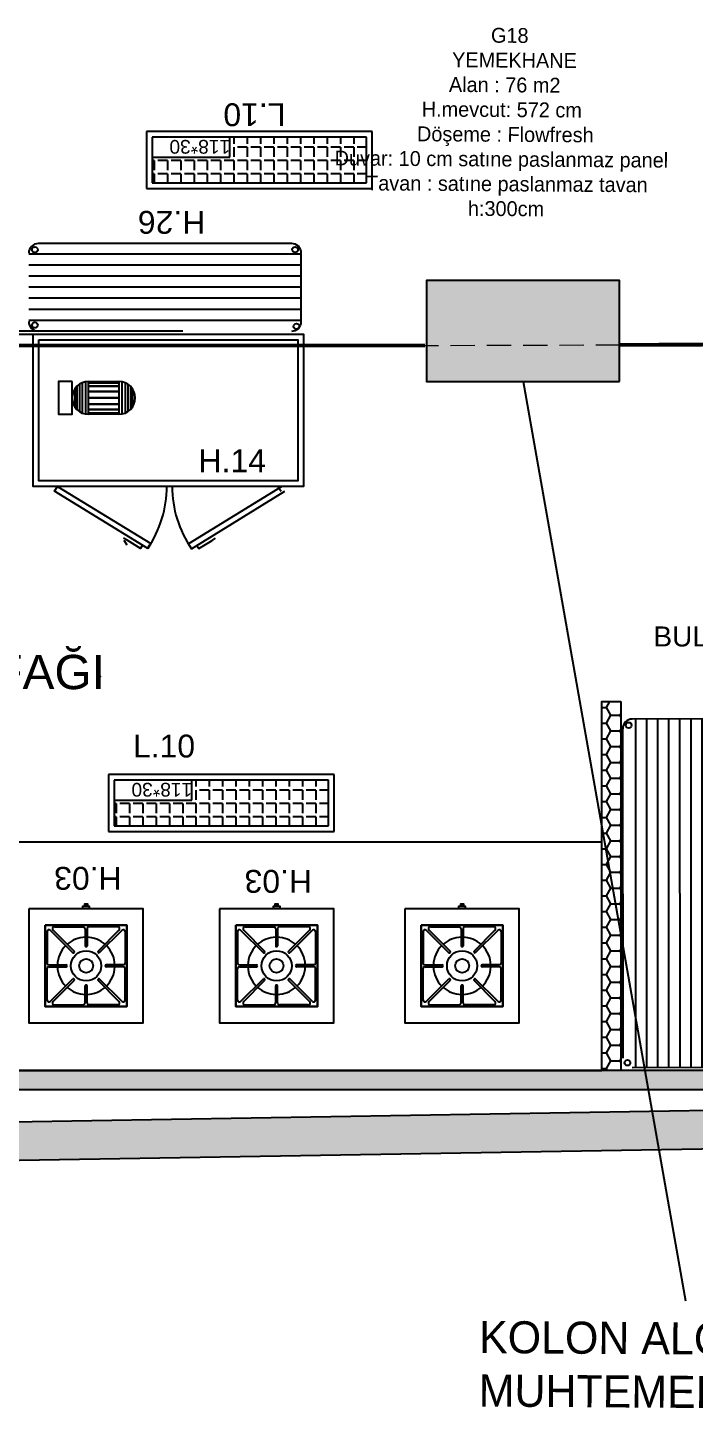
# Model space of a CAD drawing. Header units: millimetres. Extents: x 17474 to 44983, y -1049 to 14585.
# Drawn here: x 18249 to 18599, y -275 to 451 of the extents above; entities that cross this region are included whole.
import ezdxf

# ---------------------------------------------------------------- set-up
doc = ezdxf.new("R2010")
doc.units = ezdxf.units.MM
doc.linetypes.add('DASHED', pattern=[19.05, 12.7, -6.35])
for name, color, linetype in [('10 CM  SOĞUK ODA PANEL-PASLANMAZ KAPLAMA', 253, 'Continuous'), ('DUVARIC', 254, 'Continuous'), ('KOLON', 2, 'Continuous'), ('Kıtc-028 Yer Izgarası', 252, 'Continuous'), ('Kıtc-041 İstif Rafı', 7, 'Continuous'), ('NOKTA', 7, 'Continuous'), ('S2000-001 Duvar', 6, 'Continuous'), ('S2000-002 Çizgi', 7, 'Continuous'), ('TXT-YOO', 7, 'Continuous')]:
    doc.layers.add(name, color=color, linetype=linetype)
doc.layers.add('ray sistemi', color=42, linetype='Continuous', lineweight=13)
doc.styles.add('MEKAN', font='stylu.ttf', dxfattribs={"height": 13})
doc.styles.get("Standard").update_dxf_attribs({"font": 'arial.ttf'})
doc.styles.add('X_Roads$0$Standard', font='arial.ttf')

# ---------------------------------------------------------------- blocks, each defined once
blk = doc.blocks.new('A$C73A43FF4')
at = {"layer": 'S2000-002 Çizgi'}
for p, q in [((11.11, 51.39), (23.07, 39.5)), ((12.74, 51.31), (23.68, 40.25)), ((13.35, 53.03), (28.55, 53.03)), ((29.52, 52.07), (29.52, 43.2)), ((30.48, 52.07), (30.48, 43.2)), ((46.65, 53.03), (31.45, 53.03)), ((47.26, 51.31), (36.32, 40.25)), ((48.89, 51.39), (36.93, 39.5)), ((51.43, 11.2), (51.43, 54.05)), ((9.54, 50.64), (9.54, 34.07)), ((50.46, 50.64), (50.46, 34.07)), ((23.75, 39.58), (23.75, 39.58)), ((36.25, 39.58), (36.25, 39.58)), ((9.54, 14.61), (9.54, 31.18)), ((10.5, 33.11), (19.51, 33.11)), ((10.5, 32.14), (19.51, 32.14)), ((10.5, 32.14), (19.51, 32.14)), ((49.5, 33.11), (40.49, 33.11)), ((49.5, 32.14), (40.49, 32.14)), ((49.5, 32.14), (40.49, 32.14)), ((50.46, 14.61), (50.46, 31.18)), ((11.11, 13.86), (23.07, 25.75)), ((12.74, 13.93), (23.68, 24.99)), ((23.75, 25.67), (23.75, 25.67)), ((29.52, 13.18), (29.52, 22.04)), ((30.48, 13.18), (30.48, 22.04)), ((36.25, 25.67), (36.25, 25.67)), ((47.26, 13.93), (36.32, 24.99)), ((48.89, 13.86), (36.93, 25.75)), ((8.57, 11.2), (51.43, 11.2)), ((13.35, 12.22), (28.55, 12.22)), ((46.65, 12.22), (31.45, 12.22))]:
    blk.add_line(p, q, dxfattribs=at)
for points in [[(60, 2.62), (60, 62.62), (0, 62.62), (0, 2.62)], [(51.43, 11.2), (51.43, 54.05), (8.57, 54.05), (8.57, 11.2)], [(51.43, 11.2), (8.57, 11.2), (8.57, 54.05), (51.43, 54.05)], [(51.43, 11.2), (8.57, 11.2), (8.57, 54.05), (51.43, 54.05)], [(28.36, 2.62), (31.64, 2.62), (31.64, 1.31), (28.36, 1.31)], [(29.34, 1.31), (30.66, 1.31), (30.66, 0), (29.34, 0)]]:
    blk.add_lwpolyline(points, close=True, dxfattribs=at)
for radius in [7.93, 3.64]:
    blk.add_circle((30, 32.62), radius, dxfattribs=at)
for centre, radius, start, end in [((10.5, 50.64), 0.965, 51.148, 180), ((13.35, 52.07), 0.965, 90, 231.148), ((28.55, 52.07), 0.965, 359.99999, 90), ((31.45, 52.07), 0.965, 90, 180), ((46.65, 52.07), 0.965, 308.852, 90), ((49.5, 50.64), 0.965, 359.99999, 128.852), ((30, 32.62), 15.07, 91.8351, 131.37476), ((30, 32.62), 15.07, 48.62524, 88.1649), ((30, 32.62), 15.07, 135.20105, 178.1649), ((23.37, 39.88), 0.483, 231.15346, 321.13569), ((23.37, 39.88), 0.483, 321.14708, 51.14045), ((30, 43.2), 0.483, 180, 270), ((30, 43.2), 0.483, 270, 359.99999), ((36.63, 39.88), 0.483, 128.85955, 218.85292), ((36.63, 39.88), 0.483, 218.86431, 308.84654), ((30, 32.62), 15.07, 1.8351, 44.79895), ((10.5, 34.07), 0.965, 180, 270), ((10.5, 31.18), 0.965, 90, 180), ((30, 32.62), 15.07, 181.8351, 224.79895), ((19.51, 32.62), 0.483, 359.99999, 90), ((19.51, 32.62), 0.483, 270, 359.99999), ((40.49, 32.62), 0.483, 90, 180), ((40.49, 32.62), 0.483, 180, 270), ((30, 32.62), 15.07, 315.20105, 358.1649), ((49.5, 34.07), 0.965, 270, 359.99999), ((49.5, 31.18), 0.965, 0, 90), ((23.37, 25.37), 0.483, 38.86431, 128.84654), ((23.37, 25.37), 0.483, 308.85955, 38.85292), ((30, 22.04), 0.483, 90, 180), ((30, 22.04), 0.483, 0, 90), ((36.63, 25.37), 0.483, 141.14708, 231.14045), ((36.63, 25.37), 0.483, 51.15346, 141.13569), ((10.5, 14.61), 0.965, 179.99999, 308.852), ((30, 32.62), 15.07, 228.62524, 268.1649), ((30, 32.62), 15.07, 271.8351, 311.37476), ((49.5, 14.61), 0.965, 231.148, 0), ((13.35, 13.18), 0.965, 128.852, 270), ((28.55, 13.18), 0.965, 270, 0), ((31.45, 13.18), 0.965, 180, 270), ((46.65, 13.18), 0.965, 270, 51.148)]:
    blk.add_arc(centre, radius, start, end, dxfattribs=at)
blk = doc.blocks.new('A$C09E06200')
at = {"layer": 'Kıtc-028 Yer Izgarası'}
for p, q in [((118.4, 30), (0, 30)), ((0, 30), (0, 0)), ((118.4, 0), (118.4, 30)), ((115.4, 27), (3, 27)), ((3, 27), (3, 3)), ((3, 22.26), (7.74, 22.26)), ((9.65, 22.26), (9.65, 27)), ((9.65, 22.26), (14.73, 22.26)), ((16.63, 22.26), (16.63, 27)), ((16.63, 22.26), (21.71, 22.26)), ((23.62, 22.26), (23.62, 27)), ((23.62, 22.26), (28.7, 22.26)), ((30.6, 22.26), (30.6, 27)), ((30.6, 22.26), (35.68, 22.26)), ((37.59, 22.26), (37.59, 27)), ((37.59, 22.26), (42.67, 22.26)), ((44.57, 22.26), (44.57, 27)), ((44.57, 22.26), (49.65, 22.26)), ((51.56, 22.26), (51.56, 27)), ((51.56, 22.26), (56.64, 22.26)), ((58.54, 22.26), (58.54, 27)), ((58.54, 22.26), (63.62, 22.26)), ((65.53, 22.26), (65.53, 27)), ((65.53, 22.26), (70.61, 22.26)), ((72.51, 22.26), (72.51, 27)), ((72.51, 22.26), (77.59, 22.26)), ((79.5, 22.26), (79.5, 27)), ((79.5, 22.26), (84.58, 22.26)), ((86.48, 22.26), (86.48, 27)), ((86.48, 22.26), (91.56, 22.26)), ((93.47, 22.26), (93.47, 27)), ((93.47, 22.26), (98.55, 22.26)), ((100.45, 22.26), (100.45, 27)), ((100.45, 22.26), (105.53, 22.26)), ((107.44, 22.26), (107.44, 27)), ((107.44, 22.26), (112.52, 22.26)), ((114.42, 22.26), (114.42, 27)), ((114.42, 22.26), (115.4, 22.26)), ((115.4, 3), (115.4, 27)), ((3, 15.27), (7.74, 15.27)), ((9.65, 15.27), (9.65, 20.35)), ((9.65, 15.27), (14.73, 15.27)), ((16.63, 15.27), (16.63, 20.35)), ((16.63, 15.27), (21.71, 15.27)), ((23.62, 15.27), (23.62, 20.35)), ((23.62, 15.27), (28.7, 15.27)), ((30.6, 15.27), (30.6, 20.35)), ((30.6, 15.27), (35.68, 15.27)), ((37.59, 15.27), (37.59, 20.35)), ((37.59, 15.27), (42.67, 15.27)), ((44.57, 15.27), (44.57, 20.35)), ((44.57, 15.27), (49.65, 15.27)), ((51.56, 15.27), (51.56, 20.35)), ((51.56, 15.27), (56.64, 15.27)), ((58.54, 15.27), (58.54, 20.35)), ((58.54, 15.27), (63.62, 15.27)), ((65.53, 15.27), (65.53, 20.35)), ((65.53, 15.27), (70.61, 15.27)), ((72.51, 15.27), (72.51, 20.35)), ((72.51, 15.27), (77.59, 15.27)), ((79.5, 15.27), (79.5, 20.35)), ((79.5, 15.27), (84.58, 15.27)), ((86.48, 15.27), (86.48, 20.35)), ((86.48, 15.27), (91.56, 15.27)), ((93.47, 15.27), (93.47, 20.35)), ((93.47, 15.27), (98.55, 15.27)), ((100.45, 15.27), (100.45, 20.35)), ((100.45, 15.27), (105.53, 15.27)), ((107.44, 15.27), (107.44, 20.35)), ((107.44, 15.27), (112.52, 15.27)), ((114.42, 15.27), (114.42, 20.35)), ((114.42, 15.27), (115.4, 15.27)), ((3, 8.29), (7.74, 8.29)), ((9.65, 8.29), (9.65, 13.37)), ((9.65, 8.29), (14.73, 8.29)), ((16.63, 8.29), (16.63, 13.37)), ((16.63, 8.29), (21.71, 8.29)), ((23.62, 8.29), (23.62, 13.37)), ((23.62, 8.29), (28.7, 8.29)), ((30.6, 8.29), (30.6, 13.37)), ((30.6, 8.29), (35.68, 8.29)), ((37.59, 8.29), (37.59, 13.37)), ((37.59, 8.29), (42.67, 8.29)), ((44.57, 8.29), (44.57, 13.37)), ((44.57, 8.29), (49.65, 8.29)), ((51.56, 8.29), (51.56, 13.37)), ((51.56, 8.29), (56.64, 8.29)), ((58.54, 8.29), (58.54, 13.37)), ((58.54, 8.29), (63.62, 8.29)), ((65.53, 8.29), (65.53, 13.37)), ((65.53, 8.29), (70.61, 8.29)), ((72.51, 8.29), (72.51, 13.37)), ((115.4, 13.5), (74.67, 13.5)), ((74.67, 13.5), (74.67, 3)), ((115.4, 3), (115.4, 13.5)), ((0, 0), (118.4, 0)), ((3, 3), (115.4, 3)), ((9.65, 3), (9.65, 6.38)), ((16.63, 3), (16.63, 6.38)), ((23.62, 3), (23.62, 6.38)), ((30.6, 3), (30.6, 6.38)), ((37.59, 3), (37.59, 6.38)), ((44.57, 3), (44.57, 6.38)), ((51.56, 3), (51.56, 6.38)), ((58.54, 3), (58.54, 6.38)), ((65.53, 3), (65.53, 6.38)), ((72.51, 3), (72.51, 6.38)), ((74.67, 3), (115.4, 3))]:
    blk.add_line(p, q, dxfattribs=at)
blk.add_text('118*30', height=7.2, dxfattribs=at).set_placement((74.5, 4.43))
blk = doc.blocks.new('bulasıkhane dolap')
at = {"layer": 'Kıtc-041 İstif Rafı'}
for p, q in [((22892.24, -15904.05), (22892.41, -15955.05)), ((23070.24, -15899.01), (22897.24, -15899.05)), ((23075.41, -15955), (23075.24, -15904.01)), ((23075.26, -15905.75), (22892.26, -15905.79)), ((23075.26, -15911.55), (22892.26, -15911.59)), ((23075.26, -15917.35), (22892.26, -15917.39)), ((23075.26, -15923.15), (22892.26, -15923.19)), ((23075.26, -15928.95), (22892.26, -15928.99)), ((23075.27, -15934.75), (22892.27, -15934.79)), ((23075.3, -15940.55), (22892.3, -15940.59)), ((23075.3, -15946.35), (22892.3, -15946.39)), ((23075.34, -15952.15), (22892.34, -15952.19)), ((22897.41, -15960.05), (23070.41, -15960.01))]:
    blk.add_line(p, q, dxfattribs=at)
for centre in [(22894.74, -15901.55), (23072.02, -15902.2), (22895.61, -15956.84), (23072.2, -15956.8)]:
    blk.add_circle(centre, 1.5, dxfattribs=at)
for centre, start, end in [((23070.28, -15904.01), 359.54826, 90.47841), ((22897.37, -15955.09), 179.54826, 270.47841), ((23070.45, -15955.05), 269.54826, 0.47841)]:
    blk.add_arc(centre, 4.96, start, end, dxfattribs=at)

msp = doc.modelspace()

# ---------------------------------------------------------------- hatches: boundary and pattern name
at = {"layer": '10 CM  SOĞUK ODA PANEL-PASLANMAZ KAPLAMA'}
h = msp.add_hatch(dxfattribs=at)
h.set_pattern_fill('HONEY', color=256, scale=1.5)
h.set_pattern_definition([(0, (11154.4378, 2144.1735), (7.14375, 4.124446), [4.7625, -9.525]), (120, (11154.4378, 2144.1735), (-7.14375, 4.124446), [4.7625, -9.525]), (60, (11154.4378, 2144.1735), (2e-08, 8.248892), [-9.525, 4.7625])])
h.paths.add_polyline_path([(18560.57, 97.4), (18560.57, -96.42), (18550.57, -96.42), (18550.57, 97.4)])
h = msp.add_hatch(dxfattribs=at)
h.set_pattern_fill('HONEY', color=256, scale=1.5, angle=-90)
h.set_pattern_definition([(270, (13563.108, 3908.749), (4.124446, -7.14375), [4.7625, -9.525]), (30, (13563.108, 3908.749), (4.124446, 7.14375), [4.7625, -9.525]), (330, (13563.108, 3908.749), (8.248892, -2e-08), [-9.525, 4.7625])])
h.paths.add_polyline_path([(18839.36, -106.42), (18839.36, -96.42), (17788.3, -96.42), (17788.3, -106.42)])
at = {"layer": 'DUVARIC'}
h = msp.add_hatch(dxfattribs=at)
h.set_pattern_fill('JIS_STN_2.5', color=256, scale=2, angle=-0.33001)
h.set_pattern_definition([(44.669988, (-17068.903, -6479.164), (-3.5151114, 3.5558391), []), (44.669988, (-17065.373, -6479.1844), (-3.5151114, 3.5558391), [2.4, -1])])
h.paths.add_polyline_path([(18826.49, -113.8), (17780.86, -131.2), (17781.19, -151.2), (18824.32, -133.79)])
at = {"layer": 'KOLON'}
h = msp.add_hatch(color=250, dxfattribs=at)
h.dxf.hatch_style = 1
h.set_gradient(color1=(51, 51, 51), color2=(91, 91, 91), tint=1)
h.paths.add_polyline_path([(18559.89, 265.6), (18559.89, 318.5), (18458.59, 318.5), (18458.59, 265.6)])

# ---------------------------------------------------------------- linework, layer by layer
at = {"layer": '10 CM  SOĞUK ODA PANEL-PASLANMAZ KAPLAMA'}
for points in [[(18560.57, 97.4), (18560.57, -96.42), (18550.57, -96.42), (18550.57, 97.4), (18560.57, 97.4)], [(18839.36, -106.42), (18839.36, -96.42), (17788.3, -96.42), (17788.3, -106.42), (18839.36, -106.42)]]:
    msp.add_lwpolyline(points, dxfattribs=at)
at = {"layer": 'DUVARIC', "color": 1}
msp.add_line((18509.24, 265.6), (18594.57, -217.34), dxfattribs=at)
at = {"layer": 'DUVARIC', "linetype": 'DASHED', "const_width": 2}
for points in [[(17858.15, 284.42), (18457.77, 284.43)], [(18559.89, 284.76), (19054.69, 286.35)]]:
    msp.add_lwpolyline(points, dxfattribs=at)
at = {"layer": 'DUVARIC'}
msp.add_lwpolyline([(18826.49, -113.8), (17780.86, -131.2), (17781.19, -151.2), (18824.32, -133.79), (18826.49, -113.8)], dxfattribs=at)
at = {"layer": 'KOLON', "color": 1}
msp.add_lwpolyline([(18559.89, 265.6), (18559.89, 318.5), (18458.59, 318.5), (18458.59, 265.6)], close=True, dxfattribs=at)
msp.add_lwpolyline([(18559.89, 265.6), (18559.89, 318.5), (18458.59, 318.5), (18458.59, 265.6)], close=True, dxfattribs=at)
at = {"layer": 'Kıtc-041 İstif Rafı'}
for p, q in [((18387.77, 337.98), (18254.77, 337.94)), ((18249.77, 332.58), (18392.77, 332.58)), ((18392.77, 296.98), (18392.77, 332.98)), ((18249.77, 326.78), (18392.77, 326.78)), ((18249.77, 320.98), (18392.77, 320.98)), ((18249.77, 315.18), (18392.77, 315.18)), ((18249.77, 309.38), (18392.77, 309.38)), ((18249.77, 303.58), (18392.77, 303.58)), ((18249.77, 297.78), (18392.77, 297.78)), ((18203.61, 290.38), (18330.61, 290.38))]:
    msp.add_line(p, q, dxfattribs=at)
for centre in [(18252.98, 334.73), (18389.56, 334.77), (18252.99, 295.13), (18390.27, 294.48)]:
    msp.add_circle(centre, 1.5, dxfattribs=at)
for centre, start, end in [((18254.73, 332.98), 89.53493, 180.46507), ((18387.81, 333.02), 359.53493, 90.46507), ((18254.73, 296.94), 179.53493, 270.46507), ((18387.81, 296.94), 269.53493, 0.46507)]:
    msp.add_arc(centre, 4.96, start, end, dxfattribs=at)
at = {"layer": 'NOKTA', "color": 3}
msp.add_point((18287.19, 110.6), dxfattribs=at)
at = {"layer": 'ray sistemi', "linetype": 'DASHED'}
for p, q in [((17857.42, 284.42), (18452.17, 284.42)), ((18452.17, 284.42), (19813.46, 288.79))]:
    msp.add_line(p, q, dxfattribs=at)
at = {"layer": 'S2000-001 Duvar', "color": 0}
msp.add_line((18330.61, 291.98), (18197.25, 291.99), dxfattribs=at)
msp.add_lwpolyline([(18550.57, -96.42), (18550.57, 23.58), (17801.33, 23.58), (17801.33, -96.42)], close=True, dxfattribs=at)
at = {"layer": 'S2000-002 Çizgi', "color": 4}
for p, q in [((18273.98, 261.72), (18273.98, 252.12)), ((18275.06, 263.03), (18275.06, 250.81)), ((18276.36, 264.1), (18276.36, 249.73)), ((18277.86, 264.9), (18277.86, 248.93)), ((18279.48, 265.39), (18279.48, 248.44)), ((18298.69, 265.39), (18298.69, 248.44)), ((18300.31, 264.9), (18300.31, 248.93)), ((18301.81, 264.1), (18301.81, 249.73)), ((18303.11, 263.03), (18303.11, 250.81)), ((18304.19, 261.72), (18304.19, 252.12))]:
    msp.add_line(p, q, dxfattribs=at)
at = {"layer": 'S2000-002 Çizgi'}
for p, q in [((18382.53, 210.42), (18333.61, 180.2)), ((18335.19, 177.65), (18384.11, 207.86)), ((18380.59, 210.42), (18382.17, 207.86)), ((18299.61, 182.2), (18301.19, 179.65))]:
    msp.add_line(p, q, dxfattribs=at)
for points in [[(18251.98, 290.42), (18393.98, 290.42), (18393.98, 210.42), (18251.98, 210.42)], [(18254.98, 287.42), (18390.98, 287.42), (18390.98, 213.42), (18254.98, 213.42)], [(18312.21, 177.8), (18263.19, 207.86), (18264.76, 210.42), (18313.78, 180.35)]]:
    msp.add_lwpolyline(points, close=True, dxfattribs=at)
at = {"layer": 'S2000-002 Çizgi', "color": 4}
for points in [[(18272.52, 265.56), (18265.32, 265.56), (18265.32, 248.28), (18272.52, 248.28)], [(18281.16, 265.56), (18297, 265.56), (18297, 248.28), (18281.16, 248.28)], [(18281.16, 264.9), (18297, 264.9), (18297, 263.03), (18281.16, 263.03)], [(18281.16, 263.03), (18297, 263.03), (18297, 260.22), (18281.16, 260.22)], [(18281.16, 260.22), (18297, 260.22), (18297, 256.92), (18281.16, 256.92)], [(18281.16, 256.92), (18297, 256.92), (18297, 253.61), (18281.16, 253.61)], [(18281.16, 253.61), (18297, 253.61), (18297, 250.81), (18281.16, 250.81)], [(18281.16, 250.81), (18297, 250.81), (18297, 248.93), (18281.16, 248.93)]]:
    msp.add_lwpolyline(points, close=True, dxfattribs=at)
at = {"layer": 'S2000-002 Çizgi'}
for points in [[(18309.4, 179.52), (18308.39, 177.87), (18301.35, 182.19), (18299.55, 183.29)], [(18337.99, 179.38), (18339, 177.73), (18346.03, 182.07), (18347.83, 183.18)]]:
    msp.add_lwpolyline(points, dxfattribs=at)
at = {"layer": 'S2000-002 Çizgi', "color": 4}
for centre, start, end in [((18281.16, 256.92), 90, 270), ((18297, 256.92), 270, 90)]:
    msp.add_arc(centre, 8.64, start, end, dxfattribs=at)
at = {"layer": 'S2000-002 Çizgi'}
for centre, start, end in [((18264.76, 210.42), 325.48839, 0), ((18382.53, 210.42), 180, 214.69254)]:
    msp.add_arc(centre, 57.5, start, end, dxfattribs=at)

# ---------------------------------------------------------------- block references
at = {"layer": 'Kıtc-028 Yer Izgarası', "rotation": 180}
for p in [(18429.97, 396.82), (18410.05, 59.12)]:
    msp.add_blockref('A$C09E06200', p, dxfattribs=at)
at = {"layer": 'Kıtc-041 İstif Rafı', "rotation": 89.99999999999997}
msp.add_blockref('bulasıkhane dolap', (2662.48, -22987.08, 0), dxfattribs=at)
at = {"layer": 'S2000-002 Çizgi', "rotation": 180}
for p in [(18309.85, -8.79), (18409.85, -8.79), (18507.24, -8.79)]:
    msp.add_blockref('A$C73A43FF4', p, dxfattribs=at)

# ---------------------------------------------------------------- texts
at = {"layer": 'Kıtc-028 Yer Izgarası', "color": 0, "insert": (18384.54, 399.65), "char_height": 12, "attachment_point": 1, "rotation": 180, "style": 'X_Roads$0$Standard'}
msp.add_mtext_dynamic_manual_height_columns('L.10', width=300.4683, gutter_width=50, heights=[24.02], dxfattribs=at)
at = {"layer": 'Kıtc-028 Yer Izgarası', "color": 0, "insert": (18304.44, 80.02), "char_height": 12, "attachment_point": 1, "style": 'X_Roads$0$Standard'}
msp.add_mtext_dynamic_manual_height_columns('L.10', width=300.4683, gutter_width=50, heights=[24.02], dxfattribs=at)
at = {"layer": 'S2000-002 Çizgi', "char_height": 12, "attachment_point": 1, "rotation": 180, "style": 'X_Roads$0$Standard'}
for s, insert in [('{\\C0;H.26}', (18342.44, 343.12)), ('H.03', (18298.49, -1.44)), ('H.03', (18398.44, -3.04))]:
    msp.add_mtext_dynamic_manual_height_columns(s, width=300.4683, gutter_width=50, heights=[24.02], dxfattribs=dict(at, insert=insert))
at = {"layer": 'S2000-002 Çizgi', "insert": (18338.86, 229.87), "char_height": 12, "attachment_point": 1, "style": 'X_Roads$0$Standard'}
msp.add_mtext_dynamic_manual_height_columns('H.14', width=300.4683, gutter_width=50, heights=[24.02], dxfattribs=at)
at = {"layer": 'TXT-YOO', "insert": (18403.89, 451.87, 0), "char_height": 7.8, "width": 199.4252, "attachment_point": 1, "rotation": 359.61968, "style": 'MEKAN'}
msp.add_mtext('\\pi88.54652;G18\\P\\pi68.20428;YEMEKHANE     \\P\\pi66.63685;Alan : 76 m2\\P\\pi52.45867;H.mevcut: 572 cm   \\P\\pi50.03758;Döşeme : Flowfresh\\P\\pi6.89205;Duvar: 10 cm satıne paslanmaz panel \\P\\pi23.49703;Tavan : satıne paslanmaz tavan \\P\\pi77.02924;h:300cm \\P\\pi97.7769; \\P\\pi93.90545;   ', dxfattribs=at)
at = {"layer": 'TXT-YOO', "attachment_point": 1, "style": 'X_Roads$0$Standard'}
for s, width, insert, char_height in [('BULAŞIKHANE', 493.5912, (18577.69, 136.84, 0), 10.5), ('PERSONEL MUTFAĞI', 300.4683, (18032.72, 121.92), 18)]:
    msp.add_mtext_dynamic_manual_height_columns(s, width=width, gutter_width=50, heights=[0], dxfattribs=dict(at, insert=insert, char_height=char_height))
at = {"layer": 'TXT-YOO', "color": 1, "insert": (18486.22, -227.96), "char_height": 16.848, "width": 430.7585, "attachment_point": 1, "rotation": 359.61968, "style": 'MEKAN'}
msp.add_mtext('KOLON ALCIPAN ILE GIYDIRILMIS.\\PMUHTEMELEN KUCULECEK', dxfattribs=at)

doc.saveas('drawing.dxf')
